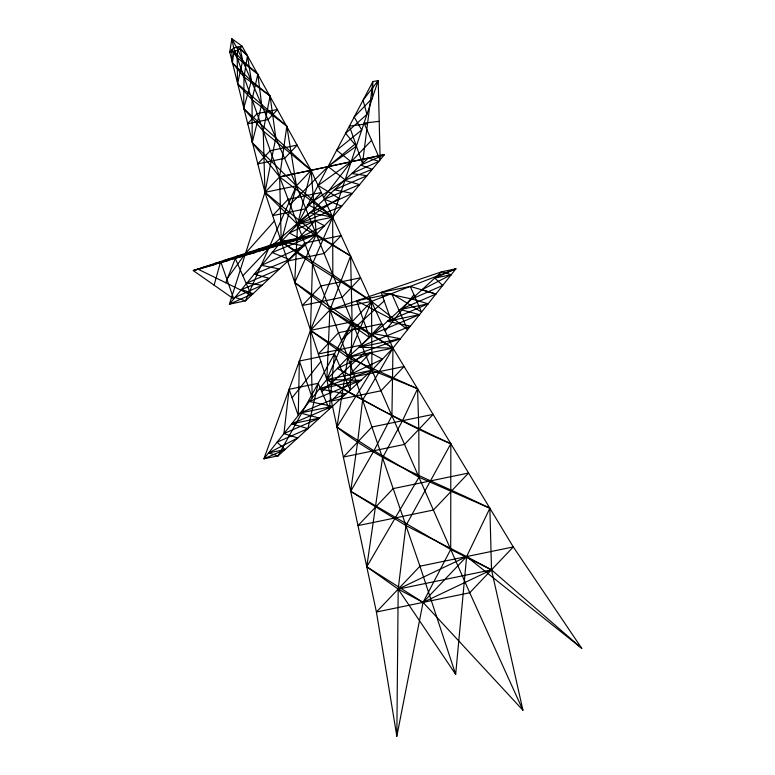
<?xml version="1.0" encoding="UTF-8"?>
<svg xmlns="http://www.w3.org/2000/svg" width="775" height="775" viewBox="0 0 775 775"><rect width="100%" height="100%" fill="white"/><g stroke="black" fill="none" stroke-linecap="round" stroke-linejoin="round"><path stroke-width="1.16" d="M299.353 361.043L312.248 397.904L310.475 330.373L332.814 274.67L332.688 217.145L279.639 176.884L252.224 142.61L261.669 104.79L257.823 74.138L237.198 57.815L231.725 49.988L232.413 62.862L251.381 80.92L270.078 95.945L263.229 131.023L264.953 192.336L297.59 224.392L350.6 255.963L329.908 309.932L326.827 379.537C367.534 402.118 407.689 425.959 450.837 443.717L450.711 549.456L423.073 602.388L396.829 736.25L398.185 589.107L405.935 525.576L450.837 443.717C408.599 424.109 366.788 403.494 326.827 379.537L264.953 192.336L229.749 52.061L231.851 38.75L242.12 46.171L311.104 170.384L392.973 348.091L513.292 546.937L581.744 648.326L466.627 556.566L405.935 525.576L350.678 491.34L357.633 442.031L362.613 400.084L392.973 348.091L455.874 268.847L441.673 271.783L329.908 309.932L310.475 330.373L263.926 458.781L278.118 455.845L371.923 370.227L392.973 348.091L352.112 321.77L294.703 282.546L297.59 224.392L311.104 170.384L243.641 108.51L244.009 76.987L247.467 55.693L240.153 48.244L242.682 60.741L237.557 83.778L252.049 99.665L286.827 126.151L296.418 185.835L371.923 370.227L469.737 592.749L522.912 710.22L423.073 602.388L366.769 566.787L382.54 457.812L402.496 420.699L417.57 388.74L347.868 357.401L310.475 330.373L312.49 263.829L332.688 217.145L378.219 80.513L372.862 81.617L297.59 224.392L281.209 241.626L229.419 304.168L245.462 300.855L316.307 234.379L332.688 217.145L384.478 154.603L279.639 176.884L264.953 192.336L229.419 304.168L253.125 293.667L241.577 289.482L269.361 278.428L254.258 274.166L289.453 259.577L272.17 252.534L316.307 234.379L350.6 255.963L352.112 321.77L350.184 390.077L334.442 353.797L299.353 361.043L298.268 415.516L289.104 389.321L318.147 383.325L329.336 409.103L334.442 353.797M522.912 710.22L491.515 569.848L489.877 508.245L418.965 477.245L373.947 450.73L336.96 427.064L371.923 370.227L371.545 301.33L312.49 263.829L281.209 241.626L279.639 176.884L286.827 126.151L237.557 83.778L237.198 57.815L237.906 47.043L247.467 55.693L251.381 80.92L243.641 108.51L263.229 131.023L311.104 170.384L316.307 234.379L294.703 282.546L329.908 309.932L369.617 337.551L356.607 300.816L391.685 293.57L407.553 329.714L371.545 301.33L352.112 321.77L310.475 330.373L371.923 370.227L417.57 388.74L418.81 429.398L418.965 477.245L366.769 566.787L398.185 589.107L455.671 674.357L466.627 556.566L489.877 508.245C438.214 482.622 382.385 463.624 336.96 427.064L347.868 357.401L371.545 301.33L455.874 268.847M277.944 455.884L268.557 452.939L297.745 437.943L283.912 433.593L289.104 389.321M214.113 285.171L220.662 261.553L233.759 298.927L193.256 270.572L316.307 234.379L264.953 192.336L275.813 137.737L270.078 95.945L244.009 76.987L232.413 62.862L233.972 51.189L242.682 60.741L257.823 74.138L252.049 99.665L252.224 142.61L296.418 185.835L332.688 217.145L297.59 224.392L368.435 157.916L378.868 161.374L351.802 173.523L367.001 175.712L334.451 189.797L352.315 193.44L309.952 212.796L332.688 217.145L307.946 204.745L345.108 179.868L328.096 166.538L290.073 204.503M264.101 458.742L285.035 449.539L277.082 442.205L307.937 428.633L318.147 383.325M371.583 140.343L351.143 161.772L318.128 185.448L338.956 198.342L297.59 224.392L341.727 206.237L324.444 199.194L359.639 184.605L344.536 180.352L372.32 169.289L360.772 165.114L384.478 154.603L311.104 170.384L296.418 185.835L281.209 241.626L193.256 270.572L213.919 264.895L215.082 263.384L241.238 256.757L235.523 256.661L268.615 248.601L307.985 214.055M225.787 282.759L235.29 258.53L251.4 295.285L198.613 269.468L204.697 266.803L227.821 260.758L225.108 260.09L255.169 252.602L245.568 253.357L226.813 279.087M455.671 674.357L419.963 566.205L347.868 357.401L279.639 176.884L233.692 47.914L231.851 38.75L238.187 50.317L296.418 185.835L245.462 300.855L235.028 297.397L262.095 285.248L246.896 283.069L279.436 268.973L261.582 265.331L303.945 245.975L281.209 241.626L316.307 234.379L269.109 245.607L284.202 243.951L245.568 253.357L274.398 220.991M278.118 455.845L352.112 321.77L326.827 379.537L263.926 458.781M323.65 197.567L351.143 161.772L336.689 150.234L361.731 129.997L354.185 117.044L372.3 98.28L372.862 81.617L362.497 163.486L349.399 126.112L367.524 123.767M292.078 397.837L320.86 361.596M385.146 331.022L413.927 294.771M242.846 275.774L268.615 248.601L257.213 249.521L300.109 239.204L281.209 241.626L332.814 274.67L371.545 301.33L329.908 309.932L392.973 348.091L391.927 415.72L373.947 450.73L350.678 491.34L450.711 549.456L491.515 569.848L581.744 648.326M298.762 238.002L315.134 220.768L324.502 225.767L298.762 238.002L289.395 233.013L315.134 220.768M349.38 374.887L370.421 352.741L382.453 359.154L349.38 374.887L337.348 368.464L370.421 352.741M423.073 602.388L466.627 556.566L491.515 569.848L423.073 602.388L398.185 589.107L466.627 556.566M341.31 340.07L384.226 300.903M441.673 271.783L347.868 357.401L326.827 379.537L376.418 612.018L396.829 736.25M321.78 391.704L364.696 352.538M355.551 143.646L328.096 166.538L356.335 146.175L345.602 133.329L366.924 114.419L363.068 100.188L378.219 80.513L380.137 159.853L364.027 123.099L379.207 121.355M441.857 271.744L451.244 274.689L422.055 289.685L435.879 294.035L400.297 309.545L419.537 314.631L373.841 333.696L400.404 338.723L347.868 357.401L392.973 348.091L358.961 347.278L410.382 326.149L387.481 321.247L428.129 303.8L411.864 298.995L381.213 292.417L390.464 318.525L356.607 300.816M411.864 298.995L442.719 285.423L434.756 278.089L455.7 268.886M283.912 433.593L319.494 418.083L300.264 412.998L345.96 393.933L319.397 388.905L371.923 370.227L326.827 379.537L360.84 380.351L309.409 401.479L332.32 406.381L291.671 423.828L307.937 428.633M279.639 176.884L311.104 170.384M264.953 192.336L296.418 185.835M434.756 278.089L451.244 274.689M381.213 292.417L410.256 286.421L435.879 294.035M400.297 309.545L428.129 303.8M387.481 321.247L419.537 314.631M358.961 347.278L400.404 338.723M319.397 388.905L360.84 380.351M300.264 412.998L332.32 406.381M291.671 423.828L319.494 418.083M268.557 452.939L285.035 449.539M398.185 589.107L491.515 569.848M391.685 293.57L421.532 312.102L410.256 286.421M233.692 47.914L229.749 52.061L238.187 50.317L242.12 46.171L233.692 47.914M257.029 113.702L247.409 123.826L268.034 119.563L277.653 109.44L257.029 113.702M270.262 150.679L257.678 163.912L284.648 158.352L297.232 145.109L270.262 150.679M288.126 199.34L272.635 215.634L305.825 208.785L321.305 192.491L288.126 199.34M304.643 243.079L287.603 261.01L324.124 253.464L341.174 235.532L304.643 243.079M320.86 285.985L302.279 305.524L342.085 297.309L360.666 277.77L320.86 285.985M338.53 332.717L318.322 353.972L361.625 345.03L381.833 323.776L338.53 332.717M354.543 376.708L331.409 401.033L380.971 390.803L404.095 366.478L354.543 376.708M371.913 427.015L343.364 457.047L404.54 444.414L433.089 414.383L371.913 427.015M393.167 488.599L357.982 525.615L433.38 510.047L468.575 473.031L393.167 488.599M419.963 566.205L376.418 612.018L469.737 592.749L513.292 546.937L419.963 566.205"/></g></svg>
